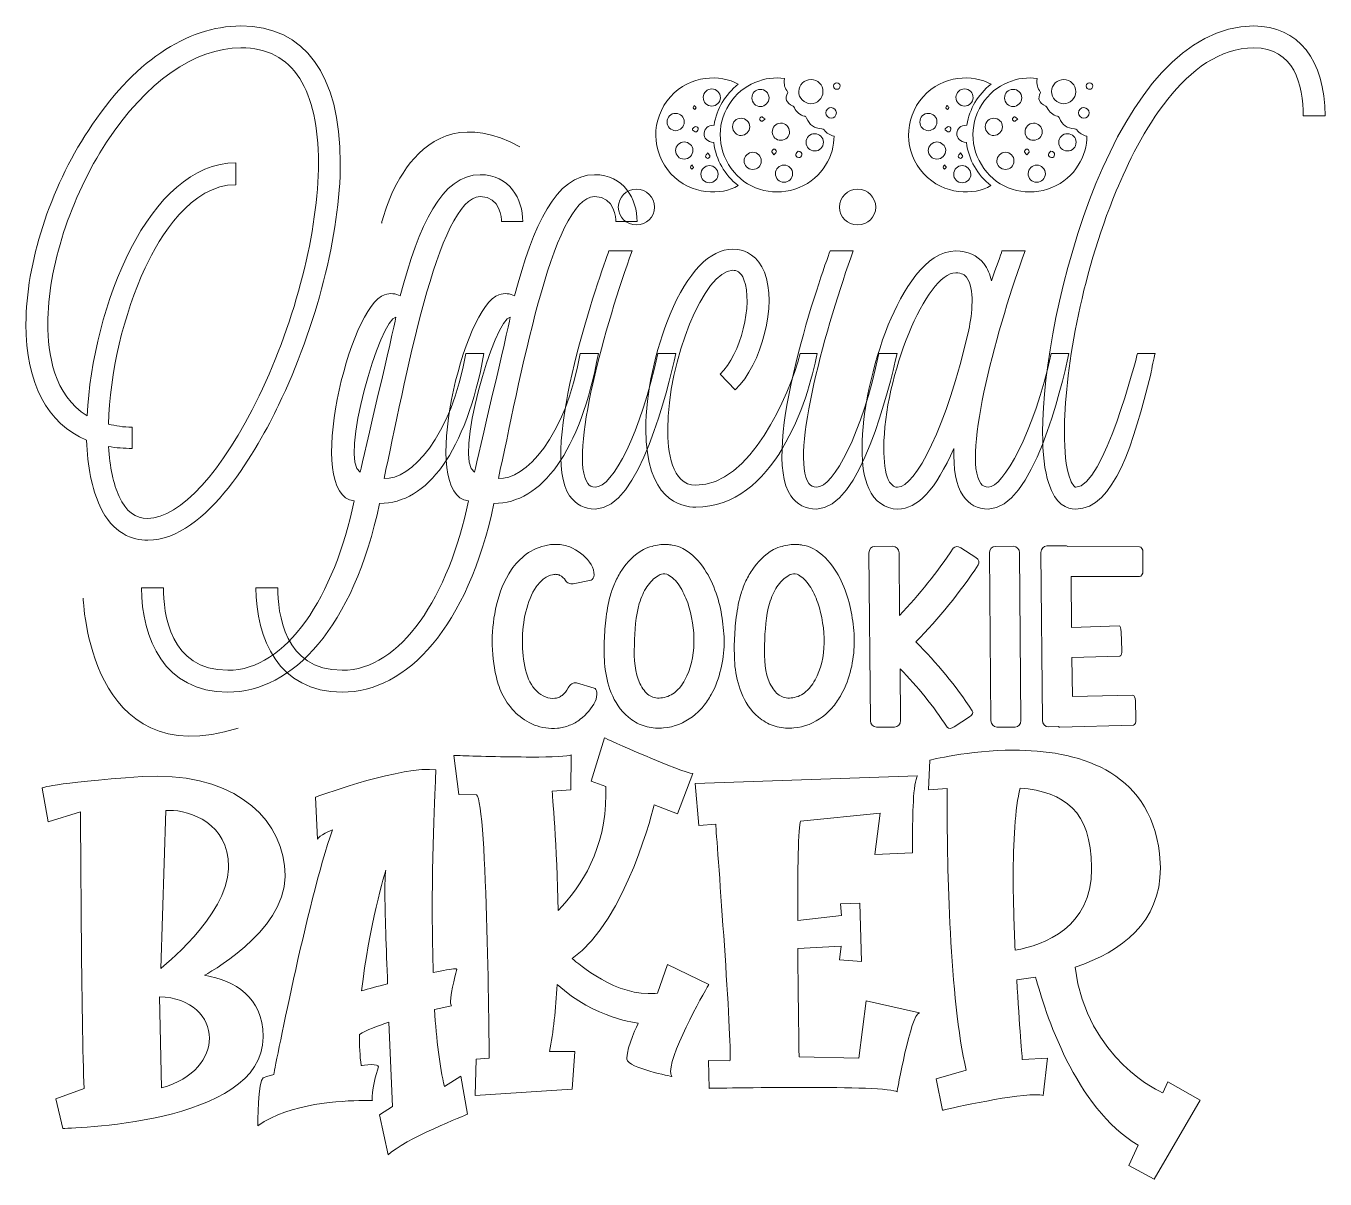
# Model space of a CAD drawing. Header units: inches. Extents: x 126 to 954, y -907 to -173.
import ezdxf

# ---------------------------------------------------------------- set-up
doc = ezdxf.new("R2010")
doc.units = ezdxf.units.IN
doc.header["$MEASUREMENT"] = 0
doc.layers.add('Layer 1', color=7, linetype='Continuous')

# ---------------------------------------------------------------- blocks, each defined once
blk = doc.blocks.new('block 3')
at = {"layer": 'Layer 1', "lineweight": 0}
for points, knots in [([(489.92, -597.31), (490.09, -598.97), (489.76, -601.12), (488.76, -603.11), (486.61, -607.26), (483.45, -611.24), (479.31, -614.39), (477.32, -616.05), (475, -617.21), (472.51, -618.2), (470.03, -619.2), (467.54, -619.86), (464.89, -620.03), (459.74, -620.69), (454.77, -619.69), (450.13, -618.03), (445.65, -616.21), (441.67, -613.56), (438.36, -610.41), (435.04, -607.09), (432.39, -603.44), (430.23, -599.46), (428.08, -595.49), (426.92, -591.51), (425.92, -587.53), (423.93, -579.73), (423.27, -572.11), (423.27, -564.31), (423.27, -556.69), (424.26, -549.06), (426.09, -541.43), (427.91, -533.81), (430.73, -526.18), (435.54, -519.05), (438.02, -515.57), (441.17, -512.09), (444.99, -509.27), (448.8, -506.45), (453.61, -504.29), (458.58, -503.46), (459.74, -503.13), (461.07, -503.13), (462.23, -502.97), (462.23, -502.97), (463.23, -502.97), (463.23, -502.97), (463.23, -502.97), (464.22, -502.97), (464.22, -502.97), (465.05, -502.97), (465.71, -502.97), (466.54, -503.13), (469.36, -503.46), (472.01, -504.29), (474.5, -505.45), (479.31, -507.77), (483.45, -511.42), (486.27, -515.9), (487.6, -518.05), (488.26, -520.54), (488.1, -522.37), (487.93, -524.19), (487.27, -525.35), (486.27, -525.68), (486.27, -525.68), (474.83, -528.17), (474.83, -528.17), (473.84, -528.33), (472.84, -528), (472.01, -527.67), (471.19, -527.34), (470.52, -526.84), (470.03, -526.01), (469.03, -524.69), (467.7, -523.36), (466.38, -522.7), (465.71, -522.37), (464.89, -522.2), (464.39, -522.2), (464.22, -522.03), (464.06, -522.2), (463.89, -522.2), (463.89, -522.2), (463.72, -522.03), (463.72, -522.03), (463.72, -522.03), (463.23, -522.2), (463.23, -522.2), (462.73, -522.2), (462.23, -522.2), (461.74, -522.37), (459.91, -522.7), (458.09, -523.36), (456.26, -524.69), (454.6, -526.01), (452.78, -527.84), (451.29, -529.99), (448.3, -534.3), (446.15, -540.11), (444.66, -545.91), (443.16, -552.04), (442.5, -558.35), (442.5, -564.65), (442.34, -570.78), (443, -577.08), (444.49, -582.88), (445.82, -588.69), (448.14, -593.16), (451.62, -596.48), (454.94, -599.8), (459.41, -601.45), (463.06, -600.96), (463.89, -600.96), (464.72, -600.79), (465.55, -600.46), (466.38, -600.13), (467.04, -599.63), (467.87, -599.13), (469.36, -597.97), (470.69, -596.48), (471.68, -594.33), (472.84, -592.34), (475, -590.68), (476.99, -591.17), (476.99, -591.17), (488.1, -594.49), (488.1, -594.49), (489.09, -594.66), (489.76, -595.82), (489.92, -597.31)], [0, 0, 0, 0, 1, 1, 1, 2, 2, 2, 3, 3, 3, 4, 4, 4, 5, 5, 5, 6, 6, 6, 7, 7, 7, 8, 8, 8, 9, 9, 9, 10, 10, 10, 11, 11, 11, 12, 12, 12, 13, 13, 13, 14, 14, 14, 15, 15, 15, 16, 16, 16, 17, 17, 17, 18, 18, 18, 19, 19, 19, 20, 20, 20, 21, 21, 21, 22, 22, 22, 23, 23, 23, 24, 24, 24, 25, 25, 25, 26, 26, 26, 27, 27, 27, 28, 28, 28, 29, 29, 29, 30, 30, 30, 31, 31, 31, 32, 32, 32, 33, 33, 33, 34, 34, 34, 35, 35, 35, 36, 36, 36, 37, 37, 37, 38, 38, 38, 39, 39, 39, 40, 40, 40, 41, 41, 41, 42, 42, 42, 43, 43, 43, 43]), ([(569.67, -549.89), (570.5, -555.19), (570.99, -560.5), (570.99, -566.14), (570.83, -571.61), (570.17, -577.08), (568.84, -582.55), (567.51, -588.02), (565.69, -593.49), (562.7, -598.64), (561.38, -601.29), (559.55, -603.78), (557.56, -606.26), (556.73, -607.42), (555.57, -608.59), (554.41, -609.58), (554.41, -609.58), (552.59, -611.24), (552.59, -611.24), (552.59, -611.24), (550.77, -612.73), (550.77, -612.73), (545.46, -616.71), (539.32, -619.36), (532.36, -619.86), (529.04, -620.19), (525.4, -620.03), (521.91, -619.2), (518.43, -618.37), (515.12, -616.71), (512.13, -614.72), (506.33, -610.57), (502.51, -605.1), (500.03, -599.63), (497.38, -594.16), (496.05, -588.19), (495.22, -582.72), (494.56, -577.25), (494.56, -571.78), (494.56, -566.64), (494.72, -561.5), (495.05, -556.52), (495.55, -551.22), (496.21, -546.07), (497.04, -540.6), (498.54, -535.3), (499.36, -532.64), (500.36, -529.83), (501.52, -527.17), (502.68, -524.52), (504.17, -521.87), (505.83, -519.38), (509.31, -514.24), (513.62, -509.6), (519.59, -506.28), (521.42, -505.29), (523.24, -504.62), (525.07, -504.29), (525.4, -504.13), (525.73, -504.13), (526.06, -503.96), (527.88, -503.46), (529.38, -503.3), (530.7, -503.13), (531.53, -503.13), (532.03, -503.13), (532.69, -503.13), (532.69, -503.13), (534.52, -503.13), (534.52, -503.13), (535.18, -503.13), (536.01, -503.13), (536.84, -503.3), (537.17, -503.3), (537.5, -503.46), (537.83, -503.46), (539.82, -503.63), (542.31, -504.29), (544.63, -505.62), (550.77, -508.94), (555.08, -513.74), (558.39, -518.72), (561.71, -523.69), (564.03, -528.83), (565.85, -533.97), (567.68, -539.28), (568.84, -544.58), (569.67, -549.89)], [0, 0, 0, 0, 1, 1, 1, 2, 2, 2, 3, 3, 3, 4, 4, 4, 5, 5, 5, 6, 6, 6, 7, 7, 7, 8, 8, 8, 9, 9, 9, 10, 10, 10, 11, 11, 11, 12, 12, 12, 13, 13, 13, 14, 14, 14, 15, 15, 15, 16, 16, 16, 17, 17, 17, 18, 18, 18, 19, 19, 19, 20, 20, 20, 21, 21, 21, 22, 22, 22, 23, 23, 23, 24, 24, 24, 25, 25, 25, 26, 26, 26, 27, 27, 27, 28, 28, 28, 29, 29, 29, 29]), ([(652.56, -549.89), (653.39, -555.19), (653.89, -560.5), (653.89, -566.14), (653.72, -571.61), (653.06, -577.08), (651.73, -582.55), (650.41, -588.02), (648.58, -593.49), (645.6, -598.64), (644.27, -601.29), (642.45, -603.78), (640.46, -606.26), (639.63, -607.42), (638.47, -608.59), (637.31, -609.58), (637.31, -609.58), (635.48, -611.24), (635.48, -611.24), (635.48, -611.24), (633.66, -612.73), (633.66, -612.73), (628.35, -616.71), (622.22, -619.36), (615.26, -619.86), (611.94, -620.19), (608.29, -620.03), (604.81, -619.2), (601.33, -618.37), (598.01, -616.71), (595.03, -614.72), (589.22, -610.57), (585.41, -605.1), (582.92, -599.63), (580.27, -594.16), (578.94, -588.19), (578.11, -582.72), (577.45, -577.25), (577.45, -571.78), (577.45, -566.64), (577.62, -561.5), (577.95, -556.52), (578.45, -551.22), (579.11, -546.07), (579.94, -540.6), (581.43, -535.3), (582.26, -532.64), (583.25, -529.83), (584.41, -527.17), (585.58, -524.52), (587.07, -521.87), (588.73, -519.38), (592.21, -514.24), (596.52, -509.6), (602.49, -506.28), (604.31, -505.29), (606.14, -504.62), (607.96, -504.29), (608.29, -504.13), (608.62, -504.13), (608.95, -503.96), (610.78, -503.46), (612.27, -503.3), (613.6, -503.13), (614.43, -503.13), (614.92, -503.13), (615.59, -503.13), (615.59, -503.13), (617.41, -503.13), (617.41, -503.13), (618.07, -503.13), (618.9, -503.13), (619.73, -503.3), (620.06, -503.3), (620.39, -503.46), (620.73, -503.46), (622.72, -503.63), (625.2, -504.29), (627.53, -505.62), (633.66, -508.94), (637.97, -513.74), (641.29, -518.72), (644.6, -523.69), (646.92, -528.83), (648.75, -533.97), (650.57, -539.28), (651.73, -544.58), (652.56, -549.89)], [0, 0, 0, 0, 1, 1, 1, 2, 2, 2, 3, 3, 3, 4, 4, 4, 5, 5, 5, 6, 6, 6, 7, 7, 7, 8, 8, 8, 9, 9, 9, 10, 10, 10, 11, 11, 11, 12, 12, 12, 13, 13, 13, 14, 14, 14, 15, 15, 15, 16, 16, 16, 17, 17, 17, 18, 18, 18, 19, 19, 19, 20, 20, 20, 21, 21, 21, 22, 22, 22, 23, 23, 23, 24, 24, 24, 25, 25, 25, 26, 26, 26, 27, 27, 27, 28, 28, 28, 29, 29, 29, 29]), ([(732.8, -516.06), (721.2, -533.64), (707.77, -550.06), (693.01, -565.14), (706.44, -578.41), (718.54, -593), (728.99, -608.92), (729.82, -609.91), (728.99, -611.9), (727.17, -612.89), (727.17, -612.89), (717.55, -619.2), (717.55, -619.2), (715.72, -620.36), (713.74, -620.52), (713.07, -619.36), (704.28, -606.1), (694.17, -593.66), (683.06, -582.22), (683.06, -582.22), (683.23, -615.22), (683.23, -615.22), (683.39, -617.37), (681.57, -619.2), (679.58, -619.36), (679.58, -619.36), (667.97, -619.36), (667.97, -619.36), (665.82, -619.36), (664.16, -617.54), (664.16, -615.38), (664.16, -615.38), (663.16, -508.44), (663.16, -508.44), (663.16, -506.12), (664.82, -504.29), (666.98, -504.29), (666.98, -504.29), (678.42, -504.13), (678.42, -504.13), (680.58, -504.13), (682.23, -505.95), (682.4, -508.27), (682.4, -508.27), (682.73, -548.23), (682.73, -548.23), (695.33, -534.97), (706.77, -520.54), (716.89, -505.45), (717.88, -504.13), (719.87, -503.96), (721.69, -505.12), (721.69, -505.12), (731.31, -511.42), (731.31, -511.42), (733.14, -512.58), (733.8, -514.74), (732.8, -516.06)], [0, 0, 0, 0, 1, 1, 1, 2, 2, 2, 3, 3, 3, 4, 4, 4, 5, 5, 5, 6, 6, 6, 7, 7, 7, 8, 8, 8, 9, 9, 9, 10, 10, 10, 11, 11, 11, 12, 12, 12, 13, 13, 13, 14, 14, 14, 15, 15, 15, 16, 16, 16, 17, 17, 17, 18, 18, 18, 19, 19, 19, 19]), ([(759.16, -508.27), (759.16, -508.27), (759.99, -615.22), (759.99, -615.22), (760.15, -617.37), (758.33, -619.2), (756.34, -619.36), (756.34, -619.36), (744.73, -619.36), (744.73, -619.36), (742.58, -619.36), (740.92, -617.54), (740.92, -615.38), (740.92, -615.38), (739.92, -508.44), (739.92, -508.44), (739.92, -506.12), (741.58, -504.29), (743.74, -504.29), (743.74, -504.29), (755.18, -504.13), (755.18, -504.13), (757.34, -504.13), (758.99, -505.95), (759.16, -508.27)], [0, 0, 0, 0, 1, 1, 1, 2, 2, 2, 3, 3, 3, 4, 4, 4, 5, 5, 5, 6, 6, 6, 7, 7, 7, 8, 8, 8, 8]), ([(837.74, -508.27), (837.74, -508.27), (837.74, -519.88), (837.74, -519.88), (837.74, -521.87), (836.75, -523.53), (835.43, -523.53), (835.43, -523.53), (791.98, -523.53), (791.98, -523.53), (791.98, -523.53), (792.31, -555.86), (792.31, -555.86), (792.31, -555.86), (822.49, -554.86), (822.49, -554.86), (823.15, -554.86), (823.82, -556.52), (823.82, -558.68), (823.82, -558.68), (824.32, -570.28), (824.32, -570.28), (824.32, -572.27), (823.82, -574.1), (822.99, -574.1), (822.99, -574.1), (792.48, -574.93), (792.48, -574.93), (792.48, -574.93), (792.81, -599.96), (792.81, -599.96), (792.81, -599.96), (831.11, -598.97), (831.11, -598.97), (832.11, -598.97), (832.94, -600.63), (832.94, -602.62), (832.94, -602.62), (833.27, -614.22), (833.27, -614.22), (833.44, -616.38), (832.61, -618.03), (831.61, -618.03), (831.61, -618.03), (784.69, -619.36), (784.69, -619.36), (784.52, -619.36), (784.19, -619.36), (784.02, -619.03), (784.02, -619.03), (777.56, -619.2), (777.56, -619.2), (775.4, -619.2), (773.74, -617.37), (773.74, -615.05), (773.74, -615.05), (772.75, -508.11), (772.75, -508.11), (772.75, -505.79), (774.41, -503.96), (776.56, -503.96), (776.56, -503.96), (788, -503.96), (788, -503.96), (788.67, -503.79), (789.16, -503.96), (789.83, -504.29), (789.83, -504.29), (835.59, -504.46), (835.59, -504.46), (836.75, -504.46), (837.74, -506.12), (837.74, -508.27)], [0, 0, 0, 0, 1, 1, 1, 2, 2, 2, 3, 3, 3, 4, 4, 4, 5, 5, 5, 6, 6, 6, 7, 7, 7, 8, 8, 8, 9, 9, 9, 10, 10, 10, 11, 11, 11, 12, 12, 12, 13, 13, 13, 14, 14, 14, 15, 15, 15, 16, 16, 16, 17, 17, 17, 18, 18, 18, 19, 19, 19, 20, 20, 20, 21, 21, 21, 22, 22, 22, 23, 23, 23, 24, 24, 24, 24]), ([(551.76, -565.81), (551.93, -557.35), (550.43, -548.23), (547.78, -540.27), (546.29, -536.29), (544.63, -532.48), (542.48, -529.33), (540.32, -526.18), (537.83, -523.69), (535.34, -522.37), (535.01, -522.2), (534.85, -522.03), (534.52, -521.87), (532.86, -521.53), (531.36, -521.7), (530.2, -522.2), (529.71, -522.53), (529.38, -522.7), (528.88, -523.03), (526.39, -524.35), (523.74, -527.01), (521.75, -529.99), (520.75, -531.48), (519.76, -533.14), (519.1, -534.97), (518.27, -536.63), (517.6, -538.61), (516.94, -540.6), (514.62, -548.56), (514.12, -557.68), (513.79, -567.13), (513.46, -576.25), (514.12, -584.87), (517.27, -591.51), (518.93, -594.82), (520.92, -597.48), (523.07, -598.97), (525.23, -600.46), (527.72, -601.12), (530.7, -600.79), (533.69, -600.63), (536.67, -599.3), (539.32, -597.48), (539.32, -597.48), (540.15, -596.65), (540.15, -596.65), (540.15, -596.65), (541.15, -595.82), (541.15, -595.82), (541.64, -595.32), (542.31, -594.66), (542.97, -593.99), (543.97, -592.5), (545.13, -591.01), (545.96, -589.35), (549.77, -582.72), (551.59, -574.1), (551.76, -565.81)], [0, 0, 0, 0, 1, 1, 1, 2, 2, 2, 3, 3, 3, 4, 4, 4, 5, 5, 5, 6, 6, 6, 7, 7, 7, 8, 8, 8, 9, 9, 9, 10, 10, 10, 11, 11, 11, 12, 12, 12, 13, 13, 13, 14, 14, 14, 15, 15, 15, 16, 16, 16, 17, 17, 17, 18, 18, 18, 19, 19, 19, 19]), ([(634.65, -565.81), (634.82, -557.35), (633.33, -548.23), (630.68, -540.27), (629.18, -536.29), (627.53, -532.48), (625.37, -529.33), (623.21, -526.18), (620.73, -523.69), (618.24, -522.37), (617.91, -522.2), (617.74, -522.03), (617.41, -521.87), (615.75, -521.53), (614.26, -521.7), (613.1, -522.2), (612.6, -522.53), (612.27, -522.7), (611.77, -523.03), (609.29, -524.35), (606.63, -527.01), (604.64, -529.99), (603.65, -531.48), (602.65, -533.14), (601.99, -534.97), (601.16, -536.63), (600.5, -538.61), (599.84, -540.6), (597.51, -548.56), (597.02, -557.68), (596.69, -567.13), (596.35, -576.25), (597.02, -584.87), (600.17, -591.51), (601.83, -594.82), (603.81, -597.48), (605.97, -598.97), (608.13, -600.46), (610.61, -601.12), (613.6, -600.79), (616.58, -600.63), (619.57, -599.3), (622.22, -597.48), (622.22, -597.48), (623.05, -596.65), (623.05, -596.65), (623.05, -596.65), (624.04, -595.82), (624.04, -595.82), (624.54, -595.32), (625.2, -594.66), (625.87, -593.99), (626.86, -592.5), (628.02, -591.01), (628.85, -589.35), (632.67, -582.72), (634.49, -574.1), (634.65, -565.81)], [0, 0, 0, 0, 1, 1, 1, 2, 2, 2, 3, 3, 3, 4, 4, 4, 5, 5, 5, 6, 6, 6, 7, 7, 7, 8, 8, 8, 9, 9, 9, 10, 10, 10, 11, 11, 11, 12, 12, 12, 13, 13, 13, 14, 14, 14, 15, 15, 15, 16, 16, 16, 17, 17, 17, 18, 18, 18, 19, 19, 19, 19])]:
    blk.add_open_spline(points, degree=3, knots=knots, dxfattribs=at)
blk = doc.blocks.new('block 4')
at = {"layer": 'Layer 1', "lineweight": 0}
for points, knots in [([(173.29, -478.48), (168.52, -467.74), (165.33, -453.41), (164.94, -436.7), (139.86, -425.95), (126.33, -400.48), (126.33, -362.68), (126.33, -324.08), (141.46, -276.72), (166.13, -239.31), (193.99, -196.33), (228.61, -172.85), (263.23, -172.85), (303.82, -172.85), (326.51, -203.89), (326.51, -260), (326.51, -304.97), (311.39, -364.27), (287.11, -414.41), (274.77, -440.28), (241.74, -500.37), (203.94, -500.37), (194.38, -500.37), (181.65, -496.39), (173.29, -478.48)], [0, 0, 0, 0, 1, 1, 1, 2, 2, 2, 3, 3, 3, 4, 4, 4, 5, 5, 5, 6, 6, 6, 7, 7, 7, 8, 8, 8, 8]), ([(777.77, -464.16), (774.98, -456.2), (773.79, -445.45), (773.79, -431.53), (773.79, -354.32), (819.55, -172.85), (908.3, -172.85), (936.55, -172.85), (953.67, -194.34), (953.67, -230.16), (953.67, -230.16), (939.74, -230.16), (939.74, -230.16), (939.74, -210.26), (934.17, -186.78), (908.3, -186.78), (864.92, -186.78), (834.68, -243.69), (820.75, -277.91), (797.66, -333.23), (787.72, -394.91), (787.72, -431.53), (787.72, -443.86), (788.51, -453.41), (790.9, -460.18), (792.49, -464.95), (794.09, -466.55), (794.88, -466.55), (812.79, -466.55), (833.48, -384.17), (834.28, -381.38), (834.28, -381.38), (845.42, -381.38), (845.42, -381.38), (844.63, -384.17), (843.43, -390.93), (842.63, -394.51), (831.89, -437.89), (819.55, -480.47), (794.88, -480.47), (789.31, -480.47), (781.75, -477.69), (777.77, -464.16)], [0, 0, 0, 0, 1, 1, 1, 2, 2, 2, 3, 3, 3, 4, 4, 4, 5, 5, 5, 6, 6, 6, 7, 7, 7, 8, 8, 8, 9, 9, 9, 10, 10, 10, 11, 11, 11, 12, 12, 12, 13, 13, 13, 14, 14, 14, 14]), ([(185.63, -472.51), (190.01, -482.06), (195.98, -486.44), (203.94, -486.44), (224.23, -486.44), (251.69, -456.6), (274.77, -408.44), (298.25, -359.89), (312.58, -302.98), (312.58, -260), (312.58, -236.92), (308.6, -219.01), (300.64, -206.28), (292.28, -193.15), (279.95, -186.78), (263.23, -186.78), (233.78, -186.78), (202.74, -208.67), (177.67, -246.87), (154.59, -282.29), (140.26, -326.46), (140.26, -362.68), (140.26, -380.98), (143.84, -408.04), (165.33, -421.18), (168.52, -351.93), (204.73, -260), (260.05, -260), (260.05, -260), (260.05, -273.93), (260.05, -273.93), (231.4, -273.93), (211.5, -306.96), (202.34, -326.86), (188.42, -356.31), (179.66, -394.12), (178.86, -426.35), (183.24, -427.54), (188.42, -428.34), (193.99, -428.34), (193.99, -428.34), (193.99, -441.87), (193.99, -441.87), (188.81, -441.87), (183.64, -441.47), (178.86, -440.68), (179.66, -453.81), (182.05, -464.56), (185.63, -472.51)], [0, 0, 0, 0, 1, 1, 1, 2, 2, 2, 3, 3, 3, 4, 4, 4, 5, 5, 5, 6, 6, 6, 7, 7, 7, 8, 8, 8, 9, 9, 9, 10, 10, 10, 11, 11, 11, 12, 12, 12, 13, 13, 13, 14, 14, 14, 15, 15, 15, 16, 16, 16, 16]), ([(442.71, -297.41), (442.71, -297.41), (429.18, -297.41), (429.18, -297.41), (429.18, -295.82), (428.78, -281.5), (415.64, -281.5), (388.58, -281.5), (367.49, -402.08), (354.36, -460.97), (371.07, -462.56), (397.34, -434.31), (406.49, -381.38), (406.49, -381.38), (418.03, -381.38), (418.03, -381.38), (406.49, -444.26), (381.82, -476.89), (351.57, -476.89), (334.86, -555.69), (296.26, -597.07), (254.87, -597.07), (214.28, -597.07), (199.95, -562.85), (199.95, -530.62), (199.95, -530.62), (213.88, -530.62), (213.88, -530.62), (213.88, -546.53), (217.86, -583.15), (254.87, -583.15), (292.28, -583.15), (322.92, -535.79), (335.26, -475.3), (303.02, -471.32), (332.47, -350.74), (354.76, -343.97), (358.34, -342.78), (361.92, -343.18), (364.71, -344.77), (376.65, -299.8), (390.97, -267.57), (415.64, -267.57), (434.35, -267.57), (442.71, -283.09), (442.71, -297.41)], [0, 0, 0, 0, 1, 1, 1, 2, 2, 2, 3, 3, 3, 4, 4, 4, 5, 5, 5, 6, 6, 6, 7, 7, 7, 8, 8, 8, 9, 9, 9, 10, 10, 10, 11, 11, 11, 12, 12, 12, 13, 13, 13, 14, 14, 14, 15, 15, 15, 15]), ([(515.53, -297.41), (515.53, -297.41), (502, -297.41), (502, -297.41), (502, -295.82), (501.6, -281.5), (488.47, -281.5), (461.41, -281.5), (440.32, -402.08), (427.18, -460.97), (443.9, -462.56), (470.16, -434.31), (479.32, -381.38), (479.32, -381.38), (490.86, -381.38), (490.86, -381.38), (479.32, -444.26), (454.64, -476.89), (424.4, -476.89), (407.68, -555.69), (369.08, -597.07), (327.69, -597.07), (287.1, -597.07), (272.78, -562.85), (272.78, -530.62), (272.78, -530.62), (286.7, -530.62), (286.7, -530.62), (286.7, -546.53), (290.68, -583.15), (327.69, -583.15), (365.1, -583.15), (395.75, -535.79), (408.08, -475.3), (375.85, -471.32), (405.3, -350.74), (427.58, -343.97), (431.16, -342.78), (434.75, -343.18), (437.53, -344.77), (449.47, -299.8), (463.8, -267.57), (488.47, -267.57), (507.17, -267.57), (515.53, -283.09), (515.53, -297.41)], [0, 0, 0, 0, 1, 1, 1, 2, 2, 2, 3, 3, 3, 4, 4, 4, 5, 5, 5, 6, 6, 6, 7, 7, 7, 8, 8, 8, 9, 9, 9, 10, 10, 10, 11, 11, 11, 12, 12, 12, 13, 13, 13, 14, 14, 14, 15, 15, 15, 15]), ([(503.59, -288.26), (503.59, -281.89), (508.76, -276.72), (515.13, -276.72), (521.5, -276.72), (526.67, -281.89), (526.67, -288.26), (526.67, -294.63), (521.5, -299.4), (515.13, -299.4), (508.76, -299.4), (503.59, -294.63), (503.59, -288.26)], [0, 0, 0, 0, 1, 1, 1, 2, 2, 2, 3, 3, 3, 4, 4, 4, 4]), ([(644.46, -288.26), (644.46, -281.89), (649.63, -276.72), (656, -276.72), (662.37, -276.72), (667.54, -281.89), (667.54, -288.26), (667.54, -294.63), (662.37, -299.4), (656, -299.4), (649.63, -299.4), (644.46, -294.63), (644.46, -288.26)], [0, 0, 0, 0, 1, 1, 1, 2, 2, 2, 3, 3, 3, 4, 4, 4, 4]), ([(540.2, -381.38), (535.03, -404.07), (517.12, -480.47), (488.87, -480.47), (482.1, -480.47), (476.53, -477.69), (472.55, -472.12), (452.25, -442.67), (492.85, -328.85), (497.62, -316.12), (497.62, -316.12), (512.35, -316.12), (512.35, -316.12), (495.63, -361.88), (471.75, -446.65), (484.09, -464.16), (485.28, -465.75), (486.88, -466.55), (488.87, -466.55), (500.01, -466.55), (517.92, -432.32), (528.66, -381.38), (528.66, -381.38), (540.2, -381.38), (540.2, -381.38)], [0, 0, 0, 0, 1, 1, 1, 2, 2, 2, 3, 3, 3, 4, 4, 4, 5, 5, 5, 6, 6, 6, 7, 7, 7, 8, 8, 8, 8]), ([(521.1, -429.54), (521.1, -406.85), (527.07, -379), (536.62, -356.31), (547.76, -329.65), (562.09, -314.92), (576.41, -314.92), (585.57, -314.92), (592.73, -320.1), (596.71, -329.65), (604.67, -349.94), (595.12, -388.55), (578.01, -404.46), (578.01, -404.46), (568.45, -394.51), (568.45, -394.51), (581.59, -382.18), (589.54, -349.94), (583.58, -334.42), (581.59, -329.25), (578.8, -328.45), (576.41, -328.45), (558.51, -328.45), (535.03, -386.16), (535.03, -429.54), (535.03, -443.07), (537.41, -465.35), (552.93, -465.35), (587.56, -465.35), (612.23, -408.84), (619.39, -381.38), (619.39, -381.38), (630.14, -381.38), (630.14, -381.38), (624.57, -412.02), (602.68, -479.28), (552.93, -479.28), (543.38, -479.28), (521.1, -474.51), (521.1, -429.54)], [0, 0, 0, 0, 1, 1, 1, 2, 2, 2, 3, 3, 3, 4, 4, 4, 5, 5, 5, 6, 6, 6, 7, 7, 7, 8, 8, 8, 9, 9, 9, 10, 10, 10, 11, 11, 11, 12, 12, 12, 13, 13, 13, 13]), ([(681.07, -381.38), (675.9, -404.07), (657.99, -480.47), (629.74, -480.47), (622.97, -480.47), (617.4, -477.69), (613.42, -472.12), (593.12, -442.67), (633.72, -328.85), (638.49, -316.12), (638.49, -316.12), (653.22, -316.12), (653.22, -316.12), (636.5, -361.88), (612.62, -446.65), (624.96, -464.16), (626.16, -465.75), (627.75, -466.55), (629.74, -466.55), (640.88, -466.55), (658.79, -432.32), (669.53, -381.38), (669.53, -381.38), (681.07, -381.38), (681.07, -381.38)], [0, 0, 0, 0, 1, 1, 1, 2, 2, 2, 3, 3, 3, 4, 4, 4, 5, 5, 5, 6, 6, 6, 7, 7, 7, 8, 8, 8, 8]), ([(790.51, -381.38), (785.73, -404.07), (767.43, -480.47), (739.17, -480.47), (732.41, -480.47), (726.83, -477.69), (723.25, -472.12), (718.48, -465.35), (716.88, -454.61), (717.28, -441.87), (705.74, -468.14), (694.2, -480.47), (681.47, -480.47), (673.51, -480.47), (666.74, -475.7), (663.16, -467.34), (659.98, -460.97), (658.78, -452.62), (658.78, -441.47), (658.78, -419.19), (665.55, -388.15), (675.5, -363.08), (684.65, -341.59), (698.98, -316.12), (718.48, -316.12), (726.04, -316.12), (732.01, -318.9), (736.38, -324.08), (738.77, -327.26), (740.37, -331.24), (741.16, -335.22), (744.34, -326.46), (747.13, -318.5), (747.93, -316.12), (747.93, -316.12), (762.65, -316.12), (762.65, -316.12), (745.94, -361.48), (722.06, -446.65), (734.39, -464.16), (735.59, -465.75), (737.18, -466.55), (739.17, -466.55), (748.72, -466.55), (768.22, -432.32), (779.36, -381.38), (779.36, -381.38), (790.51, -381.38), (790.51, -381.38)], [0, 0, 0, 0, 1, 1, 1, 2, 2, 2, 3, 3, 3, 4, 4, 4, 5, 5, 5, 6, 6, 6, 7, 7, 7, 8, 8, 8, 9, 9, 9, 10, 10, 10, 11, 11, 11, 12, 12, 12, 13, 13, 13, 14, 14, 14, 15, 15, 15, 16, 16, 16, 16]), ([(726.83, -366.26), (728.82, -356.71), (730.81, -339.6), (725.24, -332.83), (724.45, -331.64), (722.46, -330.04), (718.48, -330.04), (699.77, -330.04), (672.71, -395.71), (672.71, -441.47), (672.71, -450.23), (673.51, -457.39), (675.5, -461.77), (677.89, -466.55), (680.27, -466.55), (681.47, -466.55), (692.61, -466.55), (712.91, -428.34), (726.83, -366.26)], [0, 0, 0, 0, 1, 1, 1, 2, 2, 2, 3, 3, 3, 4, 4, 4, 5, 5, 5, 6, 6, 6, 6]), ([(339.24, -456.99), (341.23, -447.44), (360.33, -367.05), (361.92, -358.3), (352.37, -358.3), (325.31, -449.83), (339.24, -456.99)], [0, 0, 0, 0, 1, 1, 1, 2, 2, 2, 2]), ([(412.06, -456.99), (414.05, -447.44), (433.15, -367.05), (434.75, -358.3), (425.19, -358.3), (398.13, -449.83), (412.06, -456.99)], [0, 0, 0, 0, 1, 1, 1, 2, 2, 2, 2])]:
    blk.add_open_spline(points, degree=3, knots=knots, dxfattribs=at)
blk = doc.blocks.new('block 5')
at = {"layer": 'Layer 1', "lineweight": 0}
for points, knots in [([(412.95, -830.82), (412.95, -830.82), (421.37, -830.24), (421.37, -830.24), (421.37, -830.24), (420.21, -666.56), (413.24, -662.5), (413.24, -662.5), (401.93, -662.21), (401.93, -662.21), (401.93, -662.21), (398.73, -637.54), (398.73, -637.54), (398.73, -637.54), (402.8, -637.54), (402.8, -637.54), (410.92, -637.83), (431.24, -638.41), (448.07, -638.41), (461.13, -638.41), (472.16, -638.12), (473.61, -636.96), (473.61, -636.96), (473.32, -659.3), (473.32, -659.3), (473.32, -659.3), (461.42, -660.18), (461.42, -660.18), (461.42, -660.18), (464.61, -695.29), (465.19, -736.21), (480.28, -720.83), (495.66, -696.45), (495.66, -662.5), (495.66, -662.5), (495.66, -657.27), (495.66, -657.27), (495.66, -657.27), (486.38, -653.79), (486.38, -653.79), (486.38, -653.79), (494.79, -626.22), (494.79, -626.22), (494.79, -626.22), (544.42, -648.86), (551.1, -648.86), (551.1, -648.86), (541.23, -674.69), (541.23, -674.69), (541.23, -674.69), (526.43, -668.88), (526.43, -668.88), (526.43, -668.88), (509.02, -742.02), (474.19, -766.68), (474.19, -766.68), (498.28, -789.03), (522.65, -789.03), (524.69, -789.03), (526.43, -789.03), (528.46, -788.74), (528.46, -788.74), (534.84, -770.46), (534.84, -770.46), (534.84, -770.46), (561.25, -783.23), (561.25, -783.23), (561.25, -783.23), (536.88, -825.02), (536.88, -838.66), (536.88, -840.11), (537.17, -840.98), (537.75, -841.85), (537.75, -841.85), (509.89, -836.63), (509.02, -830.82), (509.02, -830.82), (509.02, -829.95), (509.02, -829.95), (509.02, -822.99), (516.27, -807.89), (516.27, -807.89), (516.27, -807.89), (488.99, -805.28), (464.61, -783.23), (463.74, -798.9), (462.29, -813.7), (459.68, -825.89), (459.68, -825.89), (475.93, -825.89), (475.93, -825.89), (475.93, -825.89), (474.19, -849.98), (474.19, -849.98), (474.19, -849.98), (412.37, -854.04), (412.37, -854.04), (412.37, -854.04), (412.95, -830.82), (412.95, -830.82)], [0, 0, 0, 0, 1, 1, 1, 2, 2, 2, 3, 3, 3, 4, 4, 4, 5, 5, 5, 6, 6, 6, 7, 7, 7, 8, 8, 8, 9, 9, 9, 10, 10, 10, 11, 11, 11, 12, 12, 12, 13, 13, 13, 14, 14, 14, 15, 15, 15, 16, 16, 16, 17, 17, 17, 18, 18, 18, 19, 19, 19, 20, 20, 20, 21, 21, 21, 22, 22, 22, 23, 23, 23, 24, 24, 24, 25, 25, 25, 26, 26, 26, 27, 27, 27, 28, 28, 28, 29, 29, 29, 30, 30, 30, 31, 31, 31, 32, 32, 32, 33, 33, 33, 33]), ([(828.81, -898.44), (828.81, -898.44), (834.61, -885.67), (834.61, -885.67), (794.57, -861.88), (775.12, -800.35), (769.32, -778.58), (769.32, -778.58), (757.42, -780.32), (757.42, -780.32), (758.87, -809.06), (760.9, -831.11), (760.9, -831.11), (760.9, -831.11), (776.86, -830.24), (776.86, -830.24), (776.86, -830.24), (774.25, -854.04), (774.25, -854.04), (773.09, -853.75), (771.35, -853.46), (769.03, -853.46), (752.48, -853.46), (710.11, -863.33), (710.11, -863.33), (710.11, -863.33), (706.05, -843.3), (706.05, -843.3), (706.05, -843.3), (725.2, -837.79), (725.2, -837.79), (714.47, -793.39), (713.02, -704.87), (713.02, -670.04), (713.02, -670.04), (713.02, -658.43), (713.02, -658.43), (713.02, -658.43), (701.12, -659.3), (701.12, -659.3), (701.12, -659.3), (701.99, -640.44), (701.99, -640.44), (701.99, -640.44), (726.37, -634.05), (755.39, -634.05), (794.57, -634.05), (841.87, -645.66), (848.26, -699.94), (848.26, -699.94), (848.84, -708.93), (848.84, -708.93), (848.84, -743.76), (824.17, -762.33), (794.57, -772.2), (801.53, -831.11), (850.29, -852.3), (850.29, -852.3), (850.29, -852.3), (853.48, -845.33), (853.48, -845.33), (853.48, -845.33), (874.09, -856.94), (874.09, -856.94), (874.09, -856.94), (844.77, -907.15), (844.77, -907.15), (844.77, -907.15), (828.81, -898.44), (828.81, -898.44)], [0, 0, 0, 0, 1, 1, 1, 2, 2, 2, 3, 3, 3, 4, 4, 4, 5, 5, 5, 6, 6, 6, 7, 7, 7, 8, 8, 8, 9, 9, 9, 10, 10, 10, 11, 11, 11, 12, 12, 12, 13, 13, 13, 14, 14, 14, 15, 15, 15, 16, 16, 16, 17, 17, 17, 18, 18, 18, 19, 19, 19, 20, 20, 20, 21, 21, 21, 22, 22, 22, 23, 23, 23, 23]), ([(145.39, -856.07), (145.39, -856.07), (163.38, -849.4), (163.38, -849.4), (161.64, -810.8), (161.06, -673.23), (161.06, -673.23), (161.06, -673.23), (140.45, -679.62), (140.45, -679.62), (140.45, -679.62), (136.68, -658.14), (136.68, -658.14), (136.68, -658.14), (141.32, -654.95), (200.24, -650.89), (200.24, -650.89), (209.81, -650.6), (209.81, -650.6), (262.63, -650.6), (290.78, -679.91), (291.36, -713.87), (291.36, -713.87), (291.36, -714.44), (291.36, -714.44), (291.36, -750.14), (240, -777.42), (240, -777.42), (259.44, -780.91), (277.14, -791.06), (277.43, -816.31), (277.43, -816.31), (277.43, -816.89), (277.43, -816.89), (277.43, -873.19), (149.74, -874.93), (149.74, -874.93), (149.74, -874.93), (145.39, -856.07), (145.39, -856.07)], [0, 0, 0, 0, 1, 1, 1, 2, 2, 2, 3, 3, 3, 4, 4, 4, 5, 5, 5, 6, 6, 6, 7, 7, 7, 8, 8, 8, 9, 9, 9, 10, 10, 10, 11, 11, 11, 12, 12, 12, 13, 13, 13, 13]), ([(351.43, -866.23), (351.43, -866.23), (359.85, -861), (359.85, -861), (359.85, -861), (357.53, -807.31), (357.53, -807.31), (350.27, -809.64), (343.31, -812.25), (338.66, -815.15), (338.66, -822.12), (338.95, -828.79), (339.82, -834.88), (339.82, -834.88), (343.31, -834.3), (346.5, -834.3), (348.82, -834.3), (350.85, -834.6), (350.85, -835.75), (350.85, -835.75), (346.79, -848.23), (346.79, -854.62), (346.79, -855.78), (346.79, -856.65), (347.08, -857.23), (347.08, -857.23), (340.98, -857.23), (340.98, -857.23), (327.63, -857.23), (294.55, -858.68), (273.94, -873.19), (273.94, -873.19), (274.24, -844.17), (277.43, -842.72), (280.33, -841.27), (284.1, -840.69), (284.1, -840.69), (284.1, -840.69), (305.29, -730.7), (321.54, -684.84), (321.54, -684.84), (312.54, -688.62), (311.96, -690.65), (311.96, -690.65), (310.8, -663.95), (310.8, -663.95), (310.8, -663.95), (358.11, -646.25), (383.36, -646.25), (383.36, -646.25), (387.42, -646.53), (387.42, -646.53), (387.42, -646.53), (385.1, -688.91), (385.1, -736.79), (385.1, -749.56), (385.39, -762.91), (385.68, -775.68), (392.06, -774.23), (397.29, -773.36), (399.61, -773.36), (400.19, -773.36), (400.77, -773.36), (400.77, -773.65), (400.77, -773.65), (396.71, -787.87), (396.71, -794.26), (396.71, -795.42), (397, -796.29), (397.29, -796.87), (397.29, -796.87), (386.55, -799.19), (386.55, -799.19), (387.71, -818.63), (389.74, -835.75), (392.93, -848.23), (392.93, -848.23), (403.38, -841.56), (403.38, -841.56), (403.38, -841.56), (407.44, -865.94), (407.44, -865.94), (407.44, -865.94), (367.1, -881.9), (356.95, -891.77), (356.95, -891.77), (351.43, -866.23), (351.43, -866.23)], [0, 0, 0, 0, 1, 1, 1, 2, 2, 2, 3, 3, 3, 4, 4, 4, 5, 5, 5, 6, 6, 6, 7, 7, 7, 8, 8, 8, 9, 9, 9, 10, 10, 10, 11, 11, 11, 12, 12, 12, 13, 13, 13, 14, 14, 14, 15, 15, 15, 16, 16, 16, 17, 17, 17, 18, 18, 18, 19, 19, 19, 20, 20, 20, 21, 21, 21, 22, 22, 22, 23, 23, 23, 24, 24, 24, 25, 25, 25, 26, 26, 26, 27, 27, 27, 28, 28, 28, 29, 29, 29, 29]), ([(621.9, -848.81), (591.72, -848.81), (561.54, -849.4), (561.54, -849.4), (561.54, -849.4), (560.95, -831.69), (560.95, -831.69), (560.95, -831.69), (574.59, -831.98), (574.59, -831.98), (574.89, -831.69), (574.89, -830.24), (574.89, -828.21), (574.89, -804.41), (565.6, -681.07), (565.6, -681.07), (565.6, -681.07), (554.86, -681.94), (554.86, -681.94), (554.86, -681.94), (552.54, -655.24), (552.54, -655.24), (552.54, -655.24), (694.16, -650.31), (694.16, -650.31), (691.26, -654.37), (690.97, -676.72), (690.97, -689.78), (690.97, -689.78), (690.97, -699.35), (690.97, -699.35), (690.97, -699.35), (666.88, -700.52), (666.88, -700.52), (666.88, -700.52), (670.37, -674.11), (670.37, -674.11), (670.37, -674.11), (619.58, -679.33), (619.58, -679.33), (618.13, -681.94), (617.83, -710.96), (617.83, -742.6), (617.83, -742.6), (645.7, -739.4), (645.7, -739.4), (645.7, -739.4), (645.12, -731.86), (645.12, -731.86), (645.12, -731.86), (657.31, -731.57), (657.31, -731.57), (657.31, -731.57), (658.47, -768.71), (658.47, -768.71), (658.47, -768.71), (644.54, -767.56), (644.54, -767.56), (644.54, -767.56), (645.41, -758.85), (645.41, -758.85), (645.41, -758.85), (617.83, -760.3), (617.83, -760.3), (618.13, -795.71), (618.71, -829.37), (618.71, -829.37), (618.71, -829.37), (656.72, -830.24), (656.72, -830.24), (656.72, -830.24), (661.37, -793.67), (661.37, -793.67), (661.37, -793.67), (695.32, -801.22), (695.32, -801.22), (689.81, -802.09), (681.1, -851.72), (681.1, -851.72), (678.49, -849.4), (650.05, -848.81), (621.9, -848.81)], [0, 0, 0, 0, 1, 1, 1, 2, 2, 2, 3, 3, 3, 4, 4, 4, 5, 5, 5, 6, 6, 6, 7, 7, 7, 8, 8, 8, 9, 9, 9, 10, 10, 10, 11, 11, 11, 12, 12, 12, 13, 13, 13, 14, 14, 14, 15, 15, 15, 16, 16, 16, 17, 17, 17, 18, 18, 18, 19, 19, 19, 20, 20, 20, 21, 21, 21, 22, 22, 22, 23, 23, 23, 24, 24, 24, 25, 25, 25, 26, 26, 26, 27, 27, 27, 27]), ([(805.01, -709.8), (805.01, -709.8), (805.01, -708.64), (805.01, -708.64), (804.43, -672.66), (788.18, -660.76), (759.45, -658.14), (756.26, -670.91), (755.1, -692.39), (755.1, -715.9), (755.1, -730.7), (755.68, -746.66), (756.26, -761.46), (775.12, -757.98), (805.01, -746.66), (805.01, -709.8)], [0, 0, 0, 0, 1, 1, 1, 2, 2, 2, 3, 3, 3, 4, 4, 4, 5, 5, 5, 5]), ([(255.38, -709.51), (255.38, -709.51), (255.38, -708.06), (255.38, -708.06), (255.38, -680.78), (231, -672.36), (217.65, -672.36), (217.65, -672.36), (215.33, -672.36), (215.33, -672.36), (215.33, -672.36), (212.14, -773.07), (212.14, -773.07), (212.14, -773.07), (254.51, -739.7), (255.38, -709.51)], [0, 0, 0, 0, 1, 1, 1, 2, 2, 2, 3, 3, 3, 4, 4, 4, 5, 5, 5, 5]), ([(356.66, -782.94), (355.79, -760.01), (354.91, -737.66), (354.91, -723.73), (354.91, -717.06), (355.21, -712.41), (355.5, -710.38), (355.5, -710.38), (344.47, -747.82), (340.11, -787.29), (344.47, -786.13), (350.27, -784.39), (356.66, -782.94)], [0, 0, 0, 0, 1, 1, 1, 2, 2, 2, 3, 3, 3, 4, 4, 4, 4]), ([(243.19, -817.47), (243.19, -804.12), (231.87, -791.64), (211.27, -791.06), (211.27, -791.06), (212.72, -849.11), (212.72, -849.11), (233.61, -843.3), (243.19, -829.95), (243.19, -817.47)], [0, 0, 0, 0, 1, 1, 1, 2, 2, 2, 3, 3, 3, 3])]:
    blk.add_open_spline(points, degree=3, knots=knots, dxfattribs=at)
blk = doc.blocks.new('block 6')
at = {"layer": 'Layer 1', "lineweight": 0}
for points, knots in [([(740.94, -209.94), (732.49, -216.68), (727.34, -225.37), (725.52, -235.95), (721.53, -236.29), (719.32, -238.17), (719.21, -241.19), (719.08, -244.52), (721.05, -246.44), (725.3, -247.13), (726.9, -258.31), (732.06, -267.48), (740.93, -274.53), (730.14, -280.86), (710.92, -280.76), (698.07, -266.93), (685.36, -253.24), (685.15, -232.1), (697.7, -218.01), (710.23, -203.94), (729.57, -203.45), (740.94, -209.94)], [0, 0, 0, 0, 1, 1, 1, 2, 2, 2, 3, 3, 3, 4, 4, 4, 5, 5, 5, 6, 6, 6, 7, 7, 7, 7]), ([(801.93, -242.93), (802.21, -255.02), (794.62, -269.67), (779.74, -275.76), (765.05, -281.77), (748.16, -277.78), (738.29, -266.04), (727.78, -253.55), (726.5, -236.29), (735.11, -222.75), (743.67, -209.29), (758.69, -204.48), (770.3, -206.31), (769.99, -210.6), (770.33, -211.96), (772.51, -215.11), (770.5, -219.4), (771.34, -221.6), (775.8, -223.89), (776.2, -224.09), (776.47, -224.62), (776.69, -225.05), (778.09, -227.78), (780.26, -229.53), (783.24, -230.34), (783.73, -230.47), (784.28, -231), (784.47, -231.47), (786.24, -235.88), (789.37, -238.09), (794.1, -238.28), (794.62, -238.3), (795.28, -238.63), (795.61, -239.03), (797.26, -241.03), (799.22, -242.47), (801.93, -242.93)], [0, 0, 0, 0, 1, 1, 1, 2, 2, 2, 3, 3, 3, 4, 4, 4, 5, 5, 5, 6, 6, 6, 7, 7, 7, 8, 8, 8, 9, 9, 9, 10, 10, 10, 11, 11, 11, 12, 12, 12, 12]), ([(724.08, -223.84), (727.13, -223.86), (729.53, -221.52), (729.55, -218.52), (729.57, -215.4), (727.17, -212.91), (724.13, -212.9), (721.19, -212.88), (718.67, -215.35), (718.62, -218.29), (718.56, -221.34), (721, -223.83), (724.08, -223.84)], [0, 0, 0, 0, 1, 1, 1, 2, 2, 2, 3, 3, 3, 4, 4, 4, 4]), ([(749.59, -218.72), (749.62, -221.71), (752.05, -224.14), (755.03, -224.14), (758.04, -224.14), (760.62, -221.55), (760.55, -218.59), (760.48, -215.51), (758, -213.15), (754.88, -213.2), (751.88, -213.25), (749.57, -215.67), (749.59, -218.72)], [0, 0, 0, 0, 1, 1, 1, 2, 2, 2, 3, 3, 3, 4, 4, 4, 4]), ([(794.87, -214.73), (794.83, -218.97), (791.28, -222.45), (787.1, -222.35), (782.89, -222.25), (779.39, -218.65), (779.47, -214.5), (779.55, -210.26), (783.06, -206.88), (787.32, -206.95), (791.64, -207.01), (794.92, -210.39), (794.87, -214.73)], [0, 0, 0, 0, 1, 1, 1, 2, 2, 2, 3, 3, 3, 4, 4, 4, 4]), ([(805.77, -211.04), (805.7, -212.35), (805.04, -213.09), (803.78, -213.19), (802.58, -213.28), (801.57, -212.28), (801.64, -211.07), (801.71, -209.8), (802.42, -209.08), (803.7, -209.07), (805, -209.07), (805.64, -209.82), (805.77, -211.04)], [0, 0, 0, 0, 1, 1, 1, 2, 2, 2, 3, 3, 3, 4, 4, 4, 4]), ([(695.61, -234.1), (695.6, -236.97), (698.16, -239.54), (701.02, -239.53), (703.98, -239.51), (706.5, -236.97), (706.54, -233.96), (706.58, -231.02), (704.15, -228.56), (701.15, -228.51), (697.94, -228.45), (695.63, -230.79), (695.61, -234.1)], [0, 0, 0, 0, 1, 1, 1, 2, 2, 2, 3, 3, 3, 4, 4, 4, 4]), ([(712.95, -223.44), (712.54, -224.19), (712.06, -224.68), (712.13, -225.06), (712.2, -225.46), (712.82, -225.76), (713.19, -226.1), (713.52, -225.7), (714.09, -225.29), (714.09, -224.89), (714.09, -224.5), (713.51, -224.11), (712.95, -223.44)], [0, 0, 0, 0, 1, 1, 1, 2, 2, 2, 3, 3, 3, 4, 4, 4, 4]), ([(742.82, -231.59), (739.66, -231.57), (737.28, -233.91), (737.29, -237.02), (737.3, -240.06), (739.81, -242.62), (742.76, -242.61), (745.71, -242.59), (748.25, -239.99), (748.25, -237), (748.24, -234.04), (745.8, -231.61), (742.82, -231.59)], [0, 0, 0, 0, 1, 1, 1, 2, 2, 2, 3, 3, 3, 4, 4, 4, 4]), ([(757.99, -232.01), (756.95, -231.37), (756.28, -230.64), (755.78, -230.74), (755.26, -230.85), (754.58, -231.72), (754.55, -232.3), (754.53, -232.72), (755.45, -233.58), (755.91, -233.55), (756.48, -233.52), (757.02, -232.78), (757.99, -232.01)], [0, 0, 0, 0, 1, 1, 1, 2, 2, 2, 3, 3, 3, 4, 4, 4, 4]), ([(803.42, -228.21), (803.4, -230.1), (801.95, -231.6), (800.1, -231.62), (798.23, -231.65), (796.63, -229.99), (796.68, -228.1), (796.73, -226.25), (798.27, -224.79), (800.12, -224.82), (802.02, -224.85), (803.43, -226.3), (803.42, -228.21)], [0, 0, 0, 0, 1, 1, 1, 2, 2, 2, 3, 3, 3, 4, 4, 4, 4]), ([(711.77, -238.34), (711.77, -238.6), (711.78, -238.86), (711.78, -239.12), (712.49, -239.57), (713.23, -240.42), (713.89, -240.36), (714.49, -240.31), (715.33, -239.32), (715.46, -238.63), (715.67, -237.52), (714.71, -236.77), (713.68, -236.93), (712.99, -237.04), (712.4, -237.85), (711.77, -238.34)], [0, 0, 0, 0, 1, 1, 1, 2, 2, 2, 3, 3, 3, 4, 4, 4, 5, 5, 5, 5]), ([(767.98, -245.67), (771.24, -245.62), (773.58, -243.37), (773.56, -240.3), (773.54, -237.14), (771.01, -234.65), (767.91, -234.74), (764.88, -234.82), (762.56, -237.33), (762.64, -240.45), (762.71, -243.42), (765.06, -245.71), (767.98, -245.67)], [0, 0, 0, 0, 1, 1, 1, 2, 2, 2, 3, 3, 3, 4, 4, 4, 4]), ([(706.46, -257.66), (709.66, -257.67), (712.14, -255.11), (712.08, -251.85), (712.03, -249.16), (709.36, -246.66), (706.53, -246.66), (703.74, -246.66), (700.93, -249.42), (700.96, -252.1), (701.01, -255.2), (703.43, -257.65), (706.46, -257.66)], [0, 0, 0, 0, 1, 1, 1, 2, 2, 2, 3, 3, 3, 4, 4, 4, 4]), ([(784.12, -246.89), (784.09, -250.02), (786.46, -252.42), (789.59, -252.45), (792.78, -252.48), (795.13, -250.1), (795.17, -246.8), (795.2, -243.89), (792.7, -241.45), (789.67, -241.43), (786.55, -241.4), (784.14, -243.77), (784.12, -246.89)], [0, 0, 0, 0, 1, 1, 1, 2, 2, 2, 3, 3, 3, 4, 4, 4, 4]), ([(721.43, -253.7), (720.78, -254.69), (720.03, -255.32), (720.1, -255.86), (720.16, -256.39), (721.06, -257.2), (721.57, -257.17), (722.07, -257.15), (722.9, -256.27), (722.92, -255.74), (722.94, -255.2), (722.15, -254.63), (721.43, -253.7)], [0, 0, 0, 0, 1, 1, 1, 2, 2, 2, 3, 3, 3, 4, 4, 4, 4]), ([(755.58, -258.9), (755.62, -255.79), (753.2, -253.28), (750.17, -253.29), (747.23, -253.29), (744.72, -255.73), (744.63, -258.68), (744.54, -261.66), (747.09, -264.24), (750.12, -264.24), (753.18, -264.24), (755.55, -261.93), (755.58, -258.9)], [0, 0, 0, 0, 1, 1, 1, 2, 2, 2, 3, 3, 3, 4, 4, 4, 4]), ([(763.69, -255), (764.51, -253.92), (765.34, -253.3), (765.29, -252.75), (765.24, -252.16), (764.38, -251.23), (763.84, -251.21), (763.29, -251.2), (762.35, -252.04), (762.25, -252.62), (762.15, -253.16), (762.95, -253.85), (763.69, -255)], [0, 0, 0, 0, 1, 1, 1, 2, 2, 2, 3, 3, 3, 4, 4, 4, 4]), ([(779.05, -252.59), (778.65, -253.08), (777.76, -253.73), (777.6, -254.52), (777.37, -255.67), (778.08, -256.57), (779.42, -256.61), (780.63, -256.64), (781.36, -256.02), (781.46, -254.83), (781.57, -253.53), (780.81, -252.87), (779.05, -252.59)], [0, 0, 0, 0, 1, 1, 1, 2, 2, 2, 3, 3, 3, 4, 4, 4, 4]), ([(711.44, -261.33), (710.94, -262.02), (710.39, -262.44), (710.41, -262.82), (710.44, -263.23), (711.01, -263.6), (711.35, -263.99), (711.72, -263.64), (712.33, -263.31), (712.39, -262.92), (712.44, -262.53), (711.91, -262.07), (711.44, -261.33)], [0, 0, 0, 0, 1, 1, 1, 2, 2, 2, 3, 3, 3, 4, 4, 4, 4]), ([(722.58, -272.69), (725.65, -272.7), (728.16, -270.21), (728.11, -267.19), (728.07, -264.27), (725.54, -261.77), (722.62, -261.75), (719.67, -261.72), (717.2, -264.17), (717.16, -267.14), (717.11, -270.29), (719.46, -272.68), (722.58, -272.69)], [0, 0, 0, 0, 1, 1, 1, 2, 2, 2, 3, 3, 3, 4, 4, 4, 4]), ([(770.04, -272.33), (773.06, -272.35), (775.48, -270.01), (775.57, -267), (775.65, -264.03), (773.08, -261.4), (770.09, -261.4), (767.11, -261.4), (764.66, -263.81), (764.62, -266.78), (764.57, -269.92), (766.91, -272.31), (770.04, -272.33)], [0, 0, 0, 0, 1, 1, 1, 2, 2, 2, 3, 3, 3, 4, 4, 4, 4])]:
    blk.add_open_spline(points, degree=3, knots=knots, dxfattribs=at)
blk = doc.blocks.new('block 7')
at = {"layer": 'Layer 1', "lineweight": 0}
for points, knots in [([(579.97, -209.94), (571.53, -216.68), (566.37, -225.37), (564.55, -235.95), (560.57, -236.29), (558.35, -238.17), (558.24, -241.19), (558.12, -244.52), (560.08, -246.44), (564.33, -247.13), (565.93, -258.31), (571.09, -267.48), (579.96, -274.53), (569.18, -280.86), (549.95, -280.76), (537.11, -266.93), (524.4, -253.24), (524.19, -232.1), (536.73, -218.01), (549.27, -203.94), (568.6, -203.45), (579.97, -209.94)], [0, 0, 0, 0, 1, 1, 1, 2, 2, 2, 3, 3, 3, 4, 4, 4, 5, 5, 5, 6, 6, 6, 7, 7, 7, 7]), ([(640.96, -242.93), (641.25, -255.02), (633.66, -269.67), (618.78, -275.76), (604.09, -281.77), (587.2, -277.78), (577.32, -266.04), (566.81, -253.55), (565.54, -236.29), (574.15, -222.75), (582.71, -209.29), (597.73, -204.48), (609.33, -206.31), (609.02, -210.6), (609.37, -211.96), (611.55, -215.11), (609.53, -219.4), (610.38, -221.6), (614.84, -223.89), (615.23, -224.09), (615.5, -224.62), (615.72, -225.05), (617.13, -227.78), (619.3, -229.53), (622.27, -230.34), (622.76, -230.47), (623.31, -231), (623.5, -231.47), (625.28, -235.88), (628.4, -238.09), (633.14, -238.28), (633.66, -238.3), (634.32, -238.63), (634.65, -239.03), (636.3, -241.03), (638.26, -242.47), (640.96, -242.93)], [0, 0, 0, 0, 1, 1, 1, 2, 2, 2, 3, 3, 3, 4, 4, 4, 5, 5, 5, 6, 6, 6, 7, 7, 7, 8, 8, 8, 9, 9, 9, 10, 10, 10, 11, 11, 11, 12, 12, 12, 12]), ([(563.11, -223.84), (566.17, -223.86), (568.57, -221.52), (568.58, -218.52), (568.6, -215.4), (566.2, -212.91), (563.16, -212.9), (560.23, -212.88), (557.71, -215.35), (557.65, -218.29), (557.59, -221.34), (560.03, -223.83), (563.11, -223.84)], [0, 0, 0, 0, 1, 1, 1, 2, 2, 2, 3, 3, 3, 4, 4, 4, 4]), ([(588.63, -218.72), (588.65, -221.71), (591.09, -224.14), (594.06, -224.14), (597.07, -224.14), (599.65, -221.55), (599.58, -218.59), (599.52, -215.51), (597.03, -213.15), (593.92, -213.2), (590.92, -213.25), (588.6, -215.67), (588.63, -218.72)], [0, 0, 0, 0, 1, 1, 1, 2, 2, 2, 3, 3, 3, 4, 4, 4, 4]), ([(633.91, -214.73), (633.86, -218.97), (630.31, -222.45), (626.13, -222.35), (621.93, -222.25), (618.42, -218.65), (618.5, -214.5), (618.58, -210.26), (622.1, -206.88), (626.36, -206.95), (630.68, -207.01), (633.96, -210.39), (633.91, -214.73)], [0, 0, 0, 0, 1, 1, 1, 2, 2, 2, 3, 3, 3, 4, 4, 4, 4]), ([(644.81, -211.04), (644.73, -212.35), (644.08, -213.09), (642.81, -213.19), (641.61, -213.28), (640.61, -212.28), (640.67, -211.07), (640.74, -209.8), (641.46, -209.08), (642.74, -209.07), (644.03, -209.07), (644.68, -209.82), (644.81, -211.04)], [0, 0, 0, 0, 1, 1, 1, 2, 2, 2, 3, 3, 3, 4, 4, 4, 4]), ([(534.64, -234.1), (534.63, -236.97), (537.19, -239.54), (540.06, -239.53), (543.01, -239.51), (545.54, -236.97), (545.58, -233.96), (545.61, -231.02), (543.18, -228.56), (540.18, -228.51), (536.98, -228.45), (534.66, -230.79), (534.64, -234.1)], [0, 0, 0, 0, 1, 1, 1, 2, 2, 2, 3, 3, 3, 4, 4, 4, 4]), ([(551.98, -223.44), (551.58, -224.19), (551.09, -224.68), (551.16, -225.06), (551.23, -225.46), (551.85, -225.76), (552.23, -226.1), (552.55, -225.7), (553.12, -225.29), (553.12, -224.89), (553.12, -224.5), (552.54, -224.11), (551.98, -223.44)], [0, 0, 0, 0, 1, 1, 1, 2, 2, 2, 3, 3, 3, 4, 4, 4, 4]), ([(581.85, -231.59), (578.7, -231.57), (576.32, -233.91), (576.33, -237.02), (576.34, -240.06), (578.85, -242.62), (581.8, -242.61), (584.75, -242.59), (587.29, -239.99), (587.28, -237), (587.28, -234.04), (584.84, -231.61), (581.85, -231.59)], [0, 0, 0, 0, 1, 1, 1, 2, 2, 2, 3, 3, 3, 4, 4, 4, 4]), ([(597.03, -232.01), (595.98, -231.37), (595.32, -230.64), (594.82, -230.74), (594.29, -230.85), (593.62, -231.72), (593.59, -232.3), (593.56, -232.72), (594.48, -233.58), (594.94, -233.55), (595.51, -233.52), (596.05, -232.78), (597.03, -232.01)], [0, 0, 0, 0, 1, 1, 1, 2, 2, 2, 3, 3, 3, 4, 4, 4, 4]), ([(642.45, -228.21), (642.44, -230.1), (640.98, -231.6), (639.13, -231.62), (637.27, -231.65), (635.66, -229.99), (635.71, -228.1), (635.76, -226.25), (637.3, -224.79), (639.16, -224.82), (641.06, -224.85), (642.46, -226.3), (642.45, -228.21)], [0, 0, 0, 0, 1, 1, 1, 2, 2, 2, 3, 3, 3, 4, 4, 4, 4]), ([(550.8, -238.34), (550.81, -238.6), (550.81, -238.86), (550.81, -239.12), (551.52, -239.57), (552.27, -240.42), (552.93, -240.36), (553.52, -240.31), (554.36, -239.32), (554.49, -238.63), (554.7, -237.52), (553.74, -236.77), (552.72, -236.93), (552.02, -237.04), (551.44, -237.85), (550.8, -238.34)], [0, 0, 0, 0, 1, 1, 1, 2, 2, 2, 3, 3, 3, 4, 4, 4, 5, 5, 5, 5]), ([(607.01, -245.67), (610.28, -245.62), (612.62, -243.37), (612.6, -240.3), (612.57, -237.14), (610.04, -234.65), (606.95, -234.74), (603.91, -234.82), (601.59, -237.33), (601.67, -240.45), (601.75, -243.42), (604.09, -245.71), (607.01, -245.67)], [0, 0, 0, 0, 1, 1, 1, 2, 2, 2, 3, 3, 3, 4, 4, 4, 4]), ([(545.5, -257.66), (548.7, -257.67), (551.18, -255.11), (551.12, -251.85), (551.07, -249.16), (548.39, -246.66), (545.56, -246.66), (542.78, -246.66), (539.96, -249.42), (540, -252.1), (540.04, -255.2), (542.46, -257.65), (545.5, -257.66)], [0, 0, 0, 0, 1, 1, 1, 2, 2, 2, 3, 3, 3, 4, 4, 4, 4]), ([(623.15, -246.89), (623.13, -250.02), (625.5, -252.42), (628.63, -252.45), (631.82, -252.48), (634.16, -250.1), (634.2, -246.8), (634.23, -243.89), (631.73, -241.45), (628.7, -241.43), (625.58, -241.4), (623.18, -243.77), (623.15, -246.89)], [0, 0, 0, 0, 1, 1, 1, 2, 2, 2, 3, 3, 3, 4, 4, 4, 4]), ([(560.46, -253.7), (559.81, -254.69), (559.07, -255.32), (559.13, -255.86), (559.2, -256.39), (560.1, -257.2), (560.6, -257.17), (561.11, -257.15), (561.94, -256.27), (561.96, -255.74), (561.98, -255.2), (561.19, -254.63), (560.46, -253.7)], [0, 0, 0, 0, 1, 1, 1, 2, 2, 2, 3, 3, 3, 4, 4, 4, 4]), ([(594.62, -258.9), (594.65, -255.79), (592.23, -253.28), (589.21, -253.29), (586.26, -253.29), (583.76, -255.73), (583.67, -258.68), (583.58, -261.66), (586.13, -264.24), (589.15, -264.24), (592.22, -264.24), (594.58, -261.93), (594.62, -258.9)], [0, 0, 0, 0, 1, 1, 1, 2, 2, 2, 3, 3, 3, 4, 4, 4, 4]), ([(602.73, -255), (603.54, -253.92), (604.38, -253.3), (604.33, -252.75), (604.28, -252.16), (603.41, -251.23), (602.88, -251.21), (602.32, -251.2), (601.38, -252.04), (601.28, -252.62), (601.19, -253.16), (601.98, -253.85), (602.73, -255)], [0, 0, 0, 0, 1, 1, 1, 2, 2, 2, 3, 3, 3, 4, 4, 4, 4]), ([(618.08, -252.59), (617.69, -253.08), (616.8, -253.73), (616.64, -254.52), (616.4, -255.67), (617.12, -256.57), (618.46, -256.61), (619.66, -256.64), (620.39, -256.02), (620.49, -254.83), (620.61, -253.53), (619.85, -252.87), (618.08, -252.59)], [0, 0, 0, 0, 1, 1, 1, 2, 2, 2, 3, 3, 3, 4, 4, 4, 4]), ([(550.47, -261.33), (549.97, -262.02), (549.42, -262.44), (549.45, -262.82), (549.48, -263.23), (550.05, -263.6), (550.38, -263.99), (550.75, -263.64), (551.37, -263.31), (551.42, -262.92), (551.47, -262.53), (550.94, -262.07), (550.47, -261.33)], [0, 0, 0, 0, 1, 1, 1, 2, 2, 2, 3, 3, 3, 4, 4, 4, 4]), ([(561.61, -272.69), (564.69, -272.7), (567.19, -270.21), (567.15, -267.19), (567.11, -264.27), (564.58, -261.77), (561.66, -261.75), (558.71, -261.72), (556.23, -264.17), (556.19, -267.14), (556.15, -270.29), (558.49, -272.68), (561.61, -272.69)], [0, 0, 0, 0, 1, 1, 1, 2, 2, 2, 3, 3, 3, 4, 4, 4, 4]), ([(609.07, -272.33), (612.09, -272.35), (614.52, -270.01), (614.6, -267), (614.69, -264.03), (612.11, -261.4), (609.13, -261.4), (606.14, -261.4), (603.69, -263.81), (603.65, -266.78), (603.61, -269.92), (605.94, -272.31), (609.07, -272.33)], [0, 0, 0, 0, 1, 1, 1, 2, 2, 2, 3, 3, 3, 4, 4, 4, 4])]:
    blk.add_open_spline(points, degree=3, knots=knots, dxfattribs=at)
blk = doc.blocks.new('block 2')
at = {"layer": 'Layer 1', "color": 18, "lineweight": 18, "true_color": 0x000000}
for points in [[(352.82, -298.42), (352.82, -298.42), (372.24, -212.4), (440.89, -249.77)], [(162.77, -537.3), (162.77, -537.3), (166.07, -650.14), (261.49, -620.02)]]:
    blk.add_open_spline(points, degree=3, dxfattribs=at)
at = {"layer": 'Layer 1'}
for name in ['block 4', 'block 7', 'block 6', 'block 3', 'block 5']:
    blk.add_blockref(name, (0, 0), dxfattribs=at)

msp = doc.modelspace()

# ---------------------------------------------------------------- block references
at = {"layer": 'Layer 1'}
msp.add_blockref('block 2', (0, 0), dxfattribs=at)

doc.saveas('drawing.dxf')
